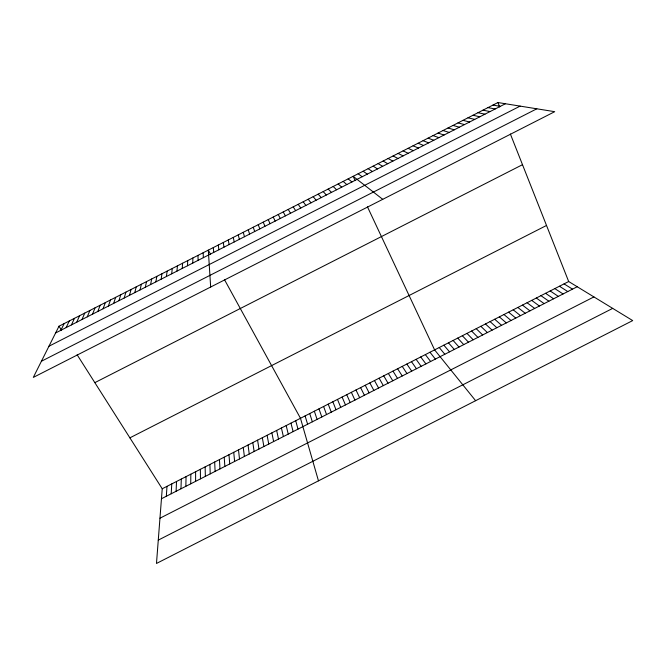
<?xml version="1.0" encoding="UTF-8"?>
<svg xmlns="http://www.w3.org/2000/svg" width="666" height="666" viewBox="0 0 666 666"><rect width="100%" height="100%" fill="white"/><g stroke="black" fill="none" stroke-linecap="round" stroke-linejoin="round"><path stroke-width="1" d="M195.604 481.335L195.604 471.753M190.726 483.824L190.834 474.184M192.79 263.062L192.857 258M185.847 486.313L186.064 476.615M180.969 488.802L181.302 479.045M187.512 265.751L187.712 260.622M176.09 491.283L176.532 481.476M171.212 493.772L171.761 483.907M182.243 268.44L182.567 263.245M166.334 496.262L166.991 486.338M77.148 354.795L162.229 488.769L156.477 563.461L632.7 320.587L568.681 281.527L510.372 134.016M176.965 271.129L177.414 265.867M171.686 273.818L172.269 268.49M166.417 276.507L167.124 271.112M161.139 279.196L161.971 273.734M155.861 281.885L156.826 276.365M150.583 284.565L151.681 278.987M145.313 287.254L146.528 281.61M140.035 289.943L141.383 284.232M134.757 292.632L136.23 286.855M129.479 295.321L131.085 289.477M124.209 298.01L125.932 292.099M118.931 300.699L120.787 294.722M113.653 303.388L115.643 297.352M108.375 306.077L110.489 299.975M103.097 308.766L105.345 302.597M97.827 311.455L100.191 305.219M92.549 314.144L95.047 307.842M87.271 316.833L89.893 310.464M81.993 319.522L84.748 313.095M76.715 322.211L79.595 315.717M71.437 324.9L74.45 318.34M66.159 327.589L69.297 320.962M60.881 330.278L64.152 323.584M58.999 326.207L33.3 377.414L554.72 111.68L497.935 102.539L58.999 326.207L61.547 330.228M55.611 332.967L505.427 103.746M48.959 346.22L520.129 106.11M41.409 361.255L536.813 108.799M94.838 382.65L522.502 164.685M129.887 437.845L546.52 225.458M162.229 488.769L568.681 281.527M161.455 498.751L577.239 286.738M159.965 518.206L593.914 296.919M158.275 540.118L612.695 308.383M492.948 105.086L500.316 106.352M487.953 107.634L495.204 108.966M482.958 110.173L490.084 111.572M477.972 112.721L484.973 114.177M472.977 115.26L479.853 116.783M467.982 117.807L474.741 119.389M462.995 120.346L469.622 121.995M458 122.894L464.51 124.6M453.013 125.433L459.39 127.214M448.018 127.98L454.279 129.82M443.023 130.528L449.159 132.426M438.028 133.067L444.039 135.031M433.042 135.614L438.927 137.637M428.047 138.153L433.807 140.243M423.052 140.701L428.696 142.849M418.065 143.248L423.576 145.463M413.07 145.787L418.464 148.068M408.075 148.335L413.345 150.674M403.08 150.874L408.225 153.28M398.093 153.421L403.113 155.886M393.098 155.969L397.993 158.5M388.103 158.508L392.873 161.105M383.108 161.055L387.762 163.711M378.122 163.595L382.642 166.317M564.06 283.882L572.51 289.152M373.127 166.142L377.522 168.923M559.44 286.238L567.782 291.566M554.82 288.594L563.053 293.972M368.132 168.689L372.411 171.537M550.191 290.95L558.324 296.387M545.571 293.306L553.596 298.793M540.95 295.662L548.867 301.207M363.137 171.229L367.291 174.142M536.321 298.018L544.139 303.621M531.701 300.383L539.41 306.027M358.142 173.776L362.171 176.748M527.081 302.739L534.681 308.441M522.46 305.095L529.945 310.856M382.742 199.325L353.147 176.324L355.161 180.603M517.832 307.451L525.216 313.261M513.211 309.807L520.487 315.676M348.16 178.863L351.939 181.968M508.591 312.163L515.759 318.09M503.962 314.527L511.03 320.496M343.165 181.41L346.82 184.574M499.342 316.883L506.302 322.91M494.721 319.239L501.573 325.324M490.093 321.595L496.844 327.73M338.17 183.958L341.7 187.179M485.472 323.951L492.116 330.145M480.844 326.307L487.387 332.559M333.175 186.497L336.588 189.785M476.223 328.671L482.659 334.965M471.603 331.027L477.93 337.379M328.18 189.044L331.468 192.399M466.974 333.383L473.193 339.793M462.354 335.739L468.464 342.199M323.185 191.592L326.348 195.005M457.725 338.095L463.736 344.613M453.105 340.459L459.007 347.028M448.476 342.815L454.279 349.442M318.19 194.131L321.228 197.611M443.856 345.171L449.55 351.848M439.235 347.527L444.813 354.262M313.195 196.678L316.117 200.225M475.624 400.699L434.607 349.883L367.474 206.843M429.986 352.247L435.356 359.082M308.208 199.226L310.997 202.83M425.358 354.603L430.627 361.496M420.737 356.959L425.899 363.911M303.213 201.773L305.877 205.436M416.108 359.315L421.162 366.325M411.488 361.68L416.433 368.731M298.218 204.312L300.757 208.042M406.859 364.036L411.705 371.145M402.239 366.392L406.976 373.559M397.61 368.748L402.239 375.974M293.223 206.86L295.637 210.656M392.99 371.112L397.51 378.38M388.361 373.468L392.782 380.794M288.228 209.407L290.526 213.262M383.733 375.824L388.053 383.208M379.112 378.18L383.316 385.622M283.233 211.946L285.406 215.867M374.483 380.544L378.588 388.028M210.581 254.279L208.3 250.133L210.672 287.013M224.509 279.703L300.474 418.281L318.473 480.844M369.863 382.9L373.859 390.442M278.238 214.494L280.286 218.481M365.234 385.256L369.122 392.857M360.614 387.62L364.394 395.271M355.985 389.976L359.665 397.685M273.243 217.041L275.166 221.087M351.357 392.332L354.928 400.091M346.736 394.688L350.199 402.505M268.248 219.589L270.046 223.693M342.108 397.053L345.471 404.92M337.487 399.409L340.734 407.334M263.253 222.128L264.926 226.307M497.935 102.539L499.683 106.96M332.858 401.765L336.005 409.748M328.23 404.129L331.268 412.154M258.258 224.675L259.807 228.913M323.609 406.485L326.54 414.568M318.981 408.841L321.811 416.983M253.263 227.223L254.687 231.518M314.352 411.205L317.074 419.397M309.732 413.561L312.346 421.811M305.103 415.917L307.609 424.225M248.268 229.77L249.575 234.132M295.712 420.712L298.002 429.12M243.273 232.309L244.455 236.738M290.942 423.143L293.132 431.61M286.18 425.566L288.253 434.09M238.278 234.857L239.335 239.344M281.41 427.997L283.375 436.58M276.648 430.427L278.505 439.069M233.283 237.404L234.216 241.958M271.878 432.858L273.626 441.55M267.108 435.289L268.748 444.039M228.288 239.951L229.096 244.564M262.346 437.72L263.878 446.528M257.575 440.151L258.999 449.009M252.814 442.582L254.121 451.498M223.293 242.491L223.976 247.169M248.043 445.013L249.242 453.987M243.273 447.444L244.372 456.468M218.29 245.038L218.856 249.783M238.511 449.875L239.494 458.957M233.741 452.306L234.615 461.446M213.295 247.585L213.736 252.389M228.971 454.736L229.737 463.927M224.209 457.167L224.858 466.416M219.439 459.598L219.988 468.906M214.668 462.029L215.11 471.386M203.155 252.755L203.338 257.684M209.907 464.46L210.231 473.876M205.136 466.891L205.353 476.365M198.01 255.378L198.068 260.373M200.366 469.322L200.474 478.854"/></g></svg>
